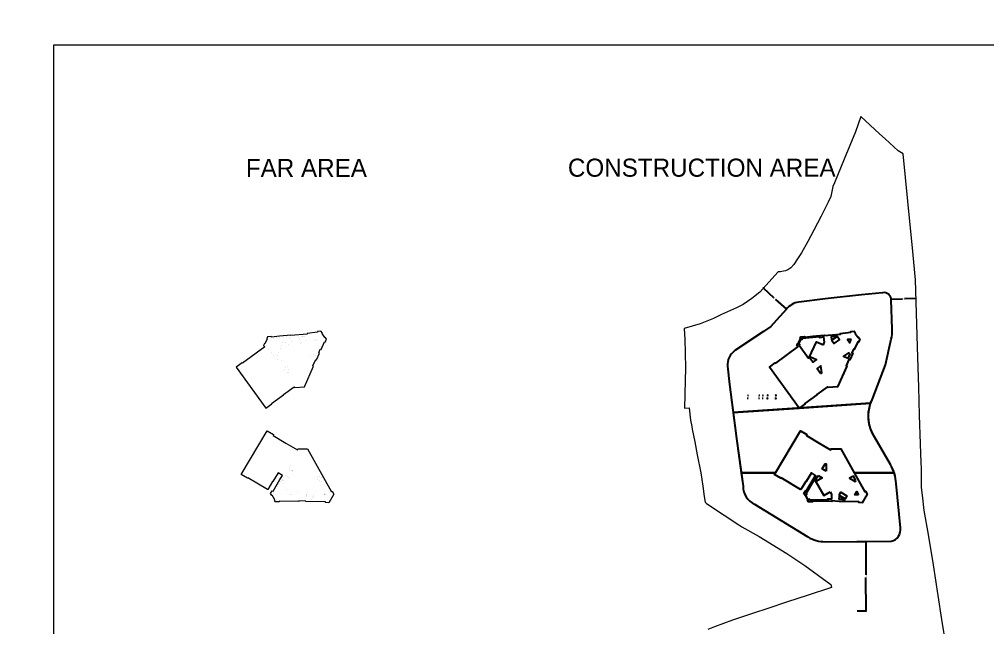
# Model space of a CAD drawing. Header units: metres. Extents: x 256329 to 886268, y -249371 to 355.
# Drawn here: x 283192.9 to 283549.4, y -1151.6 to -927.5 of the extents above; entities that cross this region are included whole.
import ezdxf

# ---------------------------------------------------------------- set-up
doc = ezdxf.new("R2010")
doc.units = ezdxf.units.M
doc.header["$MEASUREMENT"] = 0
doc.header["$PDMODE"] = 35
doc.layers.get('0').update_dxf_attribs({"lineweight": 18})
doc.layers.get('Defpoints').update_dxf_attribs({"lineweight": 20})
doc.layers.add('A-AREA-BUILT UP', color=30, linetype='Continuous', lineweight=0, plot=False)
doc.layers.add('A-AREA-BUP DUCTS', color=114, linetype='Continuous', lineweight=0, plot=False)
for name, color, linetype, lineweight in [('A-COL', 2, 'Continuous', 0), ('BLK_1_FLR_0_EXIT_WIDTH_DOOR', 7, 'Continuous', 0), ('NON FAR', 6, 'Continuous', 9)]:
    doc.layers.add(name, color=color, linetype=linetype, lineweight=lineweight)
doc.layers.add('A_TEXT', color=4, linetype='Continuous', lineweight=0, transparency=0.3)
for name, color, linetype in [('BLK_1_FLR_0_BLT_UP_AREA', 22, 'Continuous'), ('BLK_1_FLR_0_BLT_UP_AREA_DEDUCT', 22, 'Continuous'), ('BLK_1_FLR_0_FAR_AREA_DEDUCT', 7, 'Continuous'), ('BLK_1_FLR_0_STILT_FLOOR', 7, 'Continuous')]:
    doc.layers.add(name, color=color, linetype=linetype)
doc.layers.add('BLK_1_FLR_0_EXIT_WIDTH_STAIR', color=7, linetype='Continuous', plot=False)
doc.styles.get("Standard").update_dxf_attribs({"font": 'arial.ttf'})
doc.dimstyles.new('METRIC DIM', dxfattribs={"dimtxt": 0.23, "dimasz": 0.18, "dimexe": 0.1, "dimexo": 0.1, "dimgap": 0.09, "dimtad": 0, "dimzin": 0, "dimdsep": 46, "dimtxsty": 'Standard', "dimblk": 'OBLIQUE', "dimcen": 0, "dimdle": 0.1, "dimclrd": 147, "dimclre": 147, "dimclrt": 7, "dimadec": 0, "dimazin": 0, "dimtfac": 1, "dimtofl": 0, "dimtmove": 0, "dimatfit": 2, "dimfxl": 0.125, "dimtolj": 1, "dimtzin": 0, "dimarcsym": 0})
doc.dimstyles.new('RM DIM', dxfattribs={"dimtxt": 0.15, "dimasz": 0.1, "dimexe": 0.1, "dimexo": 0.1, "dimgap": 0.09, "dimtad": 0, "dimzin": 0, "dimdsep": 46, "dimtxsty": 'Standard', "dimblk": 'OBLIQUE', "dimcen": 0, "dimdle": 0.1, "dimclrd": 147, "dimclre": 147, "dimclrt": 7, "dimadec": 0, "dimazin": 0, "dimtfac": 1, "dimtofl": 0, "dimtmove": 1, "dimatfit": 2, "dimfxl": 0.125, "dimtolj": 1, "dimtzin": 0, "dimlwd": -1, "dimlwe": -1, "dimarcsym": 0})

# ---------------------------------------------------------------- blocks, each defined once
blk = doc.blocks.new('_Oblique')
at = {"color": 0, "linetype": 'ByBlock', "lineweight": -2}
blk.add_line((-0.5, -0.5), (0.5, 0.5), dxfattribs=at)
blk = doc.blocks.new('*D237')
at = {"layer": 'A-AREA-BUILT UP', "color": 147, "lineweight": -2, "transparency": 16777216}
for p, q in [((283466.700544, -1026.459512), (283470.706165, -1030.080505)), ((283466.841786, -1026.452388), (283466.841786, -1026.452388)), ((283475.405008, -1034.328156), (283471.399387, -1030.707162)), ((283475.397885, -1034.186914), (283475.397885, -1034.186914))]:
    blk.add_line(p, q, dxfattribs=at)
at = {"layer": 'Defpoints', "color": 0, "transparency": 16777216}
for p in [(283466.774726, -1026.526571, -1.151947), (283466.774726, -1026.526571), (283475.330826, -1034.261096, -1.109306)]:
    blk.add_point(p, dxfattribs=at)
at = {"layer": 'A-AREA-BUILT UP', "color": 147, "lineweight": -2, "transparency": 16777216, "xscale": 0.18, "yscale": 0.18, "zscale": 0.18}
for p, rotation in [((283466.774726, -1026.526571), 137.887113), ((283475.330826, -1034.261096), 317.887113)]:
    blk.add_blockref('_Oblique', p, dxfattribs=dict(at, rotation=rotation))
at = {"layer": 'A-AREA-BUILT UP', "color": 7, "transparency": 16777216, "insert": (283471.052776, -1030.393834), "char_height": 0.23, "attachment_point": 5, "rotation": 317.88711317}
blk.add_mtext('\\A1;11.53', dxfattribs=at)
blk = doc.blocks.new('*D238')
at = {"layer": 'A-AREA-BUILT UP', "color": 147, "lineweight": -2, "transparency": 16777216}
for p, q in [((283523.111717, -1030.332464), (283518.824562, -1030.46816)), ((283523.01317, -1030.379951), (283523.008603, -1030.235678)), ((283513.804738, -1030.627046), (283518.091893, -1030.49135)), ((283513.906091, -1030.668206), (283513.901525, -1030.523933))]:
    blk.add_line(p, q, dxfattribs=at)
at = {"layer": 'Defpoints', "color": 0, "transparency": 16777216}
for p in [(283523.011767, -1030.335628), (283513.909255, -1030.768156, -1.109306), (283523.016333, -1030.479901, -1.151947)]:
    blk.add_point(p, dxfattribs=at)
at = {"layer": 'A-AREA-BUILT UP', "color": 147, "lineweight": -2, "transparency": 16777216, "xscale": 0.18, "yscale": 0.18, "zscale": 0.18}
for p, rotation in [((283523.011767, -1030.335628), 1.812906), ((283513.904688, -1030.623883), 181.812906)]:
    blk.add_blockref('_Oblique', p, dxfattribs=dict(at, rotation=rotation))
at = {"layer": 'A-AREA-BUILT UP', "color": 7, "transparency": 16777216, "insert": (283518.458228, -1030.479755), "char_height": 0.23, "attachment_point": 5, "rotation": 1.81290621}
blk.add_mtext('\\A1;9.11', dxfattribs=at)
blk = doc.blocks.new('*D240')
at = {"layer": 'A-AREA-BUILT UP', "color": 147, "lineweight": -2, "transparency": 16777216}
for p, q in [((283501.17098, -1119.874346), (283504.580204, -1119.85378)), ((283504.479602, -1119.754385), (283504.554298, -1132.136875)), ((283504.634784, -1145.479403), (283504.560089, -1133.096912)), ((283501.324956, -1145.399367), (283504.734179, -1145.378801))]:
    blk.add_line(p, q, dxfattribs=at)
at = {"layer": 'Defpoints', "color": 0, "transparency": 16777216}
for p in [(283501.070982, -1119.874949, -1.109306), (283504.480206, -1119.854383), (283501.224957, -1145.39997, -1.109306)]:
    blk.add_point(p, dxfattribs=at)
at = {"layer": 'A-AREA-BUILT UP', "color": 147, "lineweight": -2, "transparency": 16777216, "xscale": 0.18, "yscale": 0.18, "zscale": 0.18}
for p, rotation in [((283504.480206, -1119.854383), 90.345623), ((283504.634181, -1145.379405), 270.3456229999999)]:
    blk.add_blockref('_Oblique', p, dxfattribs=dict(at, rotation=rotation))
at = {"layer": 'A-AREA-BUILT UP', "color": 7, "transparency": 16777216, "insert": (283504.557193, -1132.616894), "char_height": 0.23, "attachment_point": 5, "rotation": 270.34562346}
blk.add_mtext('\\A1;25.53', dxfattribs=at)
blk = doc.blocks.new('*D262')
at = {"layer": 'BLK_1_FLR_0_EXIT_WIDTH_DOOR', "color": 147, "ltscale": 0.1, "transparency": 16777216}
for p, q in [((283465.332312, -1065.906509), (283465.107312, -1065.906509)), ((283465.207312, -1065.806509), (283465.207312, -1066.314553)), ((283465.332312, -1067.278109), (283465.107312, -1067.278109)), ((283465.207312, -1067.378109), (283465.207312, -1066.870064))]:
    blk.add_line(p, q, dxfattribs=at)
at = {"layer": 'Defpoints', "color": 0, "ltscale": 0.1, "transparency": 16777216}
for p in [(283465.514375, -1065.906509), (283465.207312, -1067.278109), (283465.514375, -1067.278109)]:
    blk.add_point(p, dxfattribs=at)
at = {"layer": 'BLK_1_FLR_0_EXIT_WIDTH_DOOR', "color": 147, "ltscale": 0.1, "transparency": 16777216, "xscale": 0.1, "yscale": 0.1, "zscale": 0.1}
for p, rotation in [((283465.207312, -1065.906509), 90), ((283465.207312, -1067.278109), 270)]:
    blk.add_blockref('_Oblique', p, dxfattribs=dict(at, rotation=rotation))
at = {"layer": 'BLK_1_FLR_0_EXIT_WIDTH_DOOR', "color": 7, "ltscale": 0.1, "transparency": 16777216, "insert": (283465.207312, -1066.592309), "char_height": 0.15, "attachment_point": 5, "rotation": 90}
blk.add_mtext('\\A1;1.37', dxfattribs=at)
blk = doc.blocks.new('*D263')
at = {"layer": 'BLK_1_FLR_0_EXIT_WIDTH_STAIR', "color": 147, "ltscale": 0.1, "transparency": 16777216}
for p, q in [((283468.505479, -1065.906509), (283468.280479, -1065.906509)), ((283468.380479, -1065.806509), (283468.380479, -1066.314553)), ((283468.505479, -1067.278109), (283468.280479, -1067.278109)), ((283468.380479, -1067.378109), (283468.380479, -1066.870064))]:
    blk.add_line(p, q, dxfattribs=at)
at = {"layer": 'Defpoints', "color": 0, "ltscale": 0.1, "transparency": 16777216}
for p in [(283468.687542, -1065.906509), (283468.380479, -1067.278109), (283468.687542, -1067.278109)]:
    blk.add_point(p, dxfattribs=at)
at = {"layer": 'BLK_1_FLR_0_EXIT_WIDTH_STAIR', "color": 147, "ltscale": 0.1, "transparency": 16777216, "xscale": 0.1, "yscale": 0.1, "zscale": 0.1}
for p, rotation in [((283468.380479, -1065.906509), 90), ((283468.380479, -1067.278109), 270)]:
    blk.add_blockref('_Oblique', p, dxfattribs=dict(at, rotation=rotation))
at = {"layer": 'BLK_1_FLR_0_EXIT_WIDTH_STAIR', "color": 7, "ltscale": 0.1, "transparency": 16777216, "insert": (283468.380479, -1066.592309), "char_height": 0.15, "attachment_point": 5, "rotation": 90}
blk.add_mtext('\\A1;1.37', dxfattribs=at)
blk = doc.blocks.new('*D264')
at = {"layer": 'BLK_1_FLR_0_EXIT_WIDTH_STAIR', "color": 147, "ltscale": 0.1, "transparency": 16777216}
for p, q in [((283471.525009, -1065.906509), (283471.300009, -1065.906509)), ((283471.400009, -1065.806509), (283471.400009, -1066.314553)), ((283471.525009, -1067.278109), (283471.300009, -1067.278109)), ((283471.400009, -1067.378109), (283471.400009, -1066.870064))]:
    blk.add_line(p, q, dxfattribs=at)
at = {"layer": 'Defpoints', "color": 0, "ltscale": 0.1, "transparency": 16777216}
for p in [(283471.707072, -1065.906509), (283471.400009, -1067.278109), (283471.707072, -1067.278109)]:
    blk.add_point(p, dxfattribs=at)
at = {"layer": 'BLK_1_FLR_0_EXIT_WIDTH_STAIR', "color": 147, "ltscale": 0.1, "transparency": 16777216, "xscale": 0.1, "yscale": 0.1, "zscale": 0.1}
for p, rotation in [((283471.400009, -1065.906509), 90), ((283471.400009, -1067.278109), 270)]:
    blk.add_blockref('_Oblique', p, dxfattribs=dict(at, rotation=rotation))
at = {"layer": 'BLK_1_FLR_0_EXIT_WIDTH_STAIR', "color": 7, "ltscale": 0.1, "transparency": 16777216, "insert": (283471.400009, -1066.592309), "char_height": 0.15, "attachment_point": 5, "rotation": 90}
blk.add_mtext('\\A1;1.37', dxfattribs=at)
blk = doc.blocks.new('*D265')
at = {"layer": 'BLK_1_FLR_0_EXIT_WIDTH_DOOR', "color": 147, "ltscale": 0.1, "transparency": 16777216}
for p, q in [((283461.267253, -1065.906509), (283461.042253, -1065.906509)), ((283461.142253, -1065.806509), (283461.142253, -1066.314553)), ((283461.267253, -1067.278109), (283461.042253, -1067.278109)), ((283461.142253, -1067.378109), (283461.142253, -1066.870064))]:
    blk.add_line(p, q, dxfattribs=at)
at = {"layer": 'Defpoints', "color": 0, "ltscale": 0.1, "transparency": 16777216}
for p in [(283461.449316, -1065.906509), (283461.142253, -1067.278109), (283461.449316, -1067.278109)]:
    blk.add_point(p, dxfattribs=at)
at = {"layer": 'BLK_1_FLR_0_EXIT_WIDTH_DOOR', "color": 147, "ltscale": 0.1, "transparency": 16777216, "xscale": 0.1, "yscale": 0.1, "zscale": 0.1}
for p, rotation in [((283461.142253, -1065.906509), 90), ((283461.142253, -1067.278109), 270)]:
    blk.add_blockref('_Oblique', p, dxfattribs=dict(at, rotation=rotation))
at = {"layer": 'BLK_1_FLR_0_EXIT_WIDTH_DOOR', "color": 7, "ltscale": 0.1, "transparency": 16777216, "insert": (283461.142253, -1066.592309), "char_height": 0.15, "attachment_point": 5, "rotation": 90}
blk.add_mtext('\\A1;1.37', dxfattribs=at)
blk = doc.blocks.new('*D266')
at = {"layer": 'BLK_1_FLR_0_EXIT_WIDTH_DOOR', "color": 147, "ltscale": 0.1, "transparency": 16777216}
for p, q in [((283466.68355, -1065.906509), (283466.45855, -1065.906509)), ((283466.55855, -1065.806509), (283466.55855, -1066.314553)), ((283466.68355, -1067.278109), (283466.45855, -1067.278109)), ((283466.55855, -1067.378109), (283466.55855, -1066.870064))]:
    blk.add_line(p, q, dxfattribs=at)
at = {"layer": 'Defpoints', "color": 0, "ltscale": 0.1, "transparency": 16777216}
for p in [(283466.865613, -1065.906509), (283466.55855, -1067.278109), (283466.865613, -1067.278109)]:
    blk.add_point(p, dxfattribs=at)
at = {"layer": 'BLK_1_FLR_0_EXIT_WIDTH_DOOR', "color": 147, "ltscale": 0.1, "transparency": 16777216, "xscale": 0.1, "yscale": 0.1, "zscale": 0.1}
for p, rotation in [((283466.55855, -1065.906509), 90), ((283466.55855, -1067.278109), 270)]:
    blk.add_blockref('_Oblique', p, dxfattribs=dict(at, rotation=rotation))
at = {"layer": 'BLK_1_FLR_0_EXIT_WIDTH_DOOR', "color": 7, "ltscale": 0.1, "transparency": 16777216, "insert": (283466.55855, -1066.592309), "char_height": 0.15, "attachment_point": 5, "rotation": 90}
blk.add_mtext('\\A1;1.37', dxfattribs=at)

msp = doc.modelspace()

# ---------------------------------------------------------------- linework, layer by layer
at = {"layer": 'A-AREA-BUILT UP'}
msp.add_lwpolyline([(283753.201516, -936.968672), (283205.38696, -936.968672), (283205.38696, -1324.029904), (283753.201516, -1324.029904)], close=True, dxfattribs=at)
for points, elevation in [([(283301.211689, -1055.253999), (283300.955369, -1055.139648), (283301.992671, -1052.812301), (283302.248804, -1052.92646), (283303.361885, -1050.431721), (283303.094001, -1050.313852), (283303.654294, -1049.04046), (283303.929337, -1049.160156), (283305.196516, -1046.316881), (283305.471883, -1046.439728), (283305.994621, -1045.267985), (283305.512037, -1044.602719), (283305.390764, -1044.690173), (283304.299342, -1043.185681), (283304.420515, -1043.097675), (283303.890675, -1042.368155), (283302.644746, -1042.49748), (283302.676225, -1042.79696), (283298.791027, -1043.205344), (283298.822387, -1043.50361), (283292.871463, -1044.028748), (283292.850631, -1043.829679), (283288.660593, -1044.27013), (283285.685993, -1044.582798), (283285.654637, -1044.284492), (283284.261385, -1044.43094), (283283.964946, -1045.131902), (283284.099018, -1045.191641), (283283.303717, -1046.993435), (283283.166453, -1046.932848), (283282.790652, -1047.63059), (283283.207051, -1048.204618), (283275.008178, -1054.22443), (283274.861385, -1054.022064), (283272.675744, -1055.607481), (283283.651815, -1070.738552), (283285.833654, -1069.155876), (283285.720392, -1068.999737), (283290.09801, -1065.78468), (283290.099645, -1065.76566), (283294.083094, -1062.876067), (283294.269227, -1063.132661), (283297.809748, -1062.87894)], -1.151947), ([(283295.408908, -1085.748901), (283298.9579, -1085.68322), (283307.805882, -1101.512898), (283308.067755, -1101.366531), (283308.693742, -1102.48652), (283306.859081, -1105.563795), (283305.606571, -1105.547032), (283305.610601, -1105.245929), (283298.282739, -1105.138323), (283298.285318, -1104.967723), (283295.734749, -1104.931446), (283295.73226, -1105.100945), (283288.529005, -1104.995094), (283288.5246, -1105.295061), (283287.123823, -1105.274492), (283286.765553, -1104.603026), (283286.893764, -1104.531443), (283285.939035, -1102.807451), (283285.808673, -1102.881671), (283285.371326, -1102.220057), (283285.99822, -1101.168347), (283286.259093, -1101.317467), (283288.807674, -1097.039401), (283289.719129, -1095.510267), (283288.138442, -1094.568049), (283286.206921, -1097.808418), (283286.127075, -1097.760811), (283284.32295, -1100.753608), (283284.202038, -1100.663641), (283277.020486, -1096.364428), (283276.899444, -1096.567501), (283274.580099, -1095.185033), (283284.151063, -1079.128273), (283286.468954, -1080.504007), (283286.303172, -1080.783323), (283291.034043, -1083.59123), (283295.219947, -1086.066025), (283295.408908, -1085.748901)], -1.109306)]:
    msp.add_lwpolyline(points, close=True, dxfattribs=dict(at, elevation=elevation))
at = {"layer": 'A-AREA-BUP DUCTS', "const_width": 0.01}
for points, elevation in [([(283297.375338, -1043.806888), (283297.638357, -1044.169598), (283295.74039, -1045.544425), (283295.615709, -1044.348033), (283297.118273, -1044.190095), (283297.081248, -1043.837851)], -1.194588), ([(283297.72641, -1044.291083), (283298.519767, -1045.385274), (283296.39051, -1046.929023), (283295.801799, -1046.117078), (283295.762473, -1045.716332), (283297.72641, -1044.291083)], -1.151947), ([(283302.842975, -1045.343184), (283301.39758, -1045.493821), (283302.25053, -1046.670398)], 302.411127), ([(283301.537492, -1052.440365), (283300.02968, -1051.763352), (283301.991803, -1050.343316), (283302.28702, -1050.756017)], -1.151947), ([(283287.800389, -1051.826305), (283290.008647, -1052.812616), (283288.632335, -1053.812807), (283287.570032, -1052.342881)], -1.194588), ([(283291.542919, -1057.826342), (283291.889125, -1057.790199), (283291.963096, -1057.782476), (283291.685848, -1055.126785), (283290.310143, -1056.124746)], -1.194588), ([(283293.556429, -1093.954991), (283292.096411, -1093.084751), (283293.171327, -1091.279134), (283293.593747, -1091.285038)], -1.151947), ([(283290.632764, -1095.540041), (283292.094217, -1096.410461), (283289.982797, -1097.590142), (283289.70432, -1097.098535)], -1.151947), ([(283305.541648, -1102.67679), (283304.088562, -1102.656775), (283304.832223, -1101.408245)], -1.183365), ([(283298.439811, -1104.336474), (283298.456387, -1103.132325), (283300.471486, -1104.332617), (283300.242731, -1104.717169), (283299.945106, -1104.712931), (283299.950245, -1104.362969), (283298.439811, -1104.336474)], -1.151947), ([(283298.458772, -1102.959143), (283298.464284, -1102.558747), (283298.978325, -1101.695874), (283301.238889, -1103.042564), (283300.548645, -1104.202907)], -1.151947)]:
    msp.add_lwpolyline(points, close=True, dxfattribs=dict(at, elevation=elevation))
at = {"layer": 'A-AREA-BUP DUCTS', "const_width": 0.01, "elevation": -1.151947}
msp.add_lwpolyline([(283304.510362, -1097.355145), (283303.609059, -1095.739577), (283302.168683, -1096.554272), (283304.249125, -1097.793658), (283304.509268, -1097.357503)], dxfattribs=at)
at = {"layer": 'A-COL', "color": 1, "linetype": 'ByBlock', "elevation": -1.151947}
msp.add_lwpolyline([(283534.178391, -1158.472058), (283532.582456, -1148.551773), (283531.202383, -1139.715102), (283529.405951, -1128.43519), (283527.634536, -1117.312362), (283526.050403, -1108.406491), (283525.549536, -1103.904862), (283525.039248, -1099.886789), (283525.004551, -1092.90528), (283524.940692, -1090.895809), (283524.670245, -1083.891985), (283524.348966, -1073.358352), (283524.03466, -1063.053334), (283523.698825, -1052.042429), (283522.79503, -1023.488096), (283521.537875, -1010.38183), (283520.853536, -1003.247362), (283518.339256, -977.035153), (283516.5045, -975.954395), (283511.69016, -971.557233), (283509.586518, -969.635878), (283502.668536, -963.317362), (283500.724188, -968.905607), (283500.697536, -968.986362), (283496.566536, -979.039362), (283492.985234, -987.754641), (283492.435536, -989.092362), (283491.663536, -992.733362), (283490.654536, -994.868362), (283488.042036, -1000.020362), (283485.429536, -1005.172362), (283483.160036, -1009.329362), (283480.890536, -1013.486362), (283479.371625, -1015.75249), (283478.034536, -1017.789362), (283476.941536, -1019.049362), (283475.75987, -1019.80253), (283474.986188, -1020.088215), (283474.271536, -1020.271362), (283473.0875, -1020.463395), (283472.210535, -1020.513362), (283465.454004, -1027.987583), (283462.571536, -1030.303362), (283459.386536, -1032.510362), (283456.863036, -1033.719362), (283451.435036, -1036.289362), (283448.429536, -1037.736362), (283443.549536, -1039.711362), (283437.675536, -1041.421362), (283437.869536, -1045.420362), (283437.982028, -1050.398853), (283438.144536, -1056.063362), (283438.025036, -1060.590862), (283437.765536, -1070.756362), (283439.458346, -1070.603402), (283440.024536, -1075.175362), (283440.444128, -1077.459345), (283440.624004, -1078.438468), (283441.55527, -1083.204915), (283442.486536, -1087.971362), (283443.743609, -1094.567603), (283444.546043, -1099.496793), (283444.979536, -1103.285362), (283445.440536, -1105.370362), (283445.901536, -1105.868362), (283452.409036, -1110.165362), (283457.795288, -1113.721985), (283458.916536, -1114.462362), (283465.217213, -1118.017987), (283475.392536, -1124.270362), (283482.035536, -1128.771362), (283487.055795, -1132.345687), (283491.651536, -1135.704362), (283491.87252, -1136.798345), (283482.883028, -1139.761353), (283475.706254, -1142.120582), (283468.432277, -1144.543396), (283463.128655, -1146.309925), (283455.495536, -1148.852362), (283448.795241, -1151.293773), (283446.32052, -1152.341345)], dxfattribs=at)
at = {"layer": 'BLK_1_FLR_0_BLT_UP_AREA', "color": 14, "elevation": -1.109306}
msp.add_lwpolyline([(283453.656114, -1055.287148), (283454.350178, -1061.999947), (283456.90033, -1081.948914), (283459.336543, -1099.489135, 0.281271), (283463.553916, -1106.167482), (283483.201021, -1118.164051, 0.139446), (283489.606089, -1119.944109), (283513.923222, -1119.79742, 0.402239), (283517.248231, -1114.781077), (283515.665141, -1098.442276, 0.126137), (283513.560396, -1091.470472), (283507.870352, -1081.522645, -0.264211), (283506.815968, -1067.72519), (283511.829243, -1054.730895), (283513.907705, -1045.359515, 0.062728), (283514.259198, -1041.589465), (283513.909255, -1030.768156, 0.440797), (283510.733035, -1028.211405), (283502.910134, -1029.003658), (283489.55913, -1030.517163), (283479.833747, -1031.731889, 0.219816), (283475.330826, -1034.261096), (283471.627076, -1038.3567), (283469.524567, -1040.662682), (283466.815169, -1042.48962), (283456.335429, -1049.555415, 0.27692)], format="xyb", close=True, dxfattribs=at)
at = {"layer": 'BLK_1_FLR_0_BLT_UP_AREA_DEDUCT', "color": 14}
for points, elevation in [([(283493.714496, -1043.806888), (283493.977514, -1044.169598), (283492.079548, -1045.544425), (283491.954866, -1044.348033), (283493.45743, -1044.190095), (283493.420405, -1043.837851)], -1.194588), ([(283494.065567, -1044.291083), (283494.858924, -1045.385274), (283492.729667, -1046.929023), (283492.140956, -1046.117078), (283492.10163, -1045.716332), (283494.065567, -1044.291083)], -1.151947), ([(283499.182132, -1045.343184), (283497.736737, -1045.493821), (283498.589687, -1046.670398)], 302.411127), ([(283497.876649, -1052.440365), (283496.368837, -1051.763352), (283498.33096, -1050.343316), (283498.626178, -1050.756017)], -1.151947), ([(283484.139546, -1051.826305), (283486.347805, -1052.812616), (283484.971492, -1053.812807), (283483.90919, -1052.342881)], -1.194588), ([(283487.882076, -1057.826342), (283488.228282, -1057.790199), (283488.302253, -1057.782476), (283488.025006, -1055.126785), (283486.6493, -1056.124746)], -1.194588), ([(283489.895586, -1093.954991), (283488.435568, -1093.084751), (283489.510485, -1091.279134), (283489.932904, -1091.285038)], -1.151947), ([(283486.971922, -1095.540041), (283488.433374, -1096.410461), (283486.321954, -1097.590142), (283486.043477, -1097.098535)], -1.151947), ([(283501.880805, -1102.67679), (283500.427719, -1102.656775), (283501.17138, -1101.408245)], -1.183365), ([(283494.778968, -1104.336474), (283494.795545, -1103.132325), (283496.810643, -1104.332617), (283496.581888, -1104.717169), (283496.284263, -1104.712931), (283496.289403, -1104.362969), (283494.778968, -1104.336474)], -1.151947), ([(283494.797929, -1102.959143), (283494.803441, -1102.558747), (283495.317482, -1101.695874), (283497.578046, -1103.042564), (283496.887803, -1104.202907)], -1.151947)]:
    msp.add_lwpolyline(points, close=True, dxfattribs=dict(at, elevation=elevation))
at = {"layer": 'BLK_1_FLR_0_BLT_UP_AREA_DEDUCT', "color": 14, "elevation": -1.151947}
msp.add_lwpolyline([(283500.849519, -1097.355145), (283499.948217, -1095.739577), (283498.50784, -1096.554272), (283500.588283, -1097.793658), (283500.848426, -1097.357503)], dxfattribs=at)
at = {"layer": 'BLK_1_FLR_0_FAR_AREA_DEDUCT', "color": 14}
for points, elevation in [([(283488.89364, -1047.376671), (283489.183904, -1046.722108), (283489.311295, -1046.435255), (283489.122811, -1044.644089), (283487.633301, -1044.794071), (283487.59732, -1044.449934), (283481.124219, -1045.126822), (283480.989625, -1045.42881), (283480.576332, -1045.249598), (283479.780472, -1047.052664), (283480.191209, -1047.2365), (283480.016746, -1047.573028), (283483.446086, -1052.302735), (283483.729441, -1052.097284), (283486.355329, -1046.243036)], 100.863663), ([(283491.44233, -1101.598829), (283491.790295, -1102.22463), (283491.942972, -1102.498862), (283491.916365, -1104.299721), (283490.419401, -1104.284326), (283490.414521, -1104.630305), (283483.906774, -1104.538407), (283483.745563, -1104.24975), (283483.350065, -1104.46541), (283482.395247, -1102.74124), (283482.787783, -1102.521204), (283482.583758, -1102.201733), (283485.573765, -1097.182734), (283485.874452, -1097.361865), (283489.016278, -1102.956186)], -0.276338)]:
    msp.add_lwpolyline(points, close=True, dxfattribs=dict(at, elevation=elevation))
at = {"layer": 'BLK_1_FLR_0_STILT_FLOOR', "color": 14}
for points in [[(283513.909255, -1030.768156, 0.440797), (283510.733035, -1028.211405), (283502.910134, -1029.003658), (283489.55913, -1030.517163), (283479.833747, -1031.731889, 0.219816), (283475.330826, -1034.261096), (283471.627076, -1038.3567), (283469.524567, -1040.662682), (283466.815169, -1042.48962), (283456.335429, -1049.555415, 0.27692), (283453.656114, -1055.287148), (283454.350178, -1061.999947), (283455.678591, -1072.39167), (283479.990972, -1070.738552), (283469.014902, -1055.607481), (283471.200543, -1054.022064), (283471.347336, -1054.22443), (283479.546209, -1048.204618), (283479.129809, -1047.63059), (283479.505611, -1046.932848), (283479.642875, -1046.993435), (283480.438176, -1045.191641), (283480.304104, -1045.131902), (283480.600542, -1044.43094), (283481.993794, -1044.284492), (283482.02515, -1044.582798), (283484.99975, -1044.27013), (283489.189788, -1043.829679), (283489.21062, -1044.028748), (283495.161545, -1043.50361), (283495.130184, -1043.205344), (283499.015383, -1042.79696), (283498.983904, -1042.49748), (283500.229832, -1042.368155), (283500.759672, -1043.097675), (283500.638499, -1043.185681), (283501.729921, -1044.690173), (283501.851194, -1044.602719), (283502.333778, -1045.267985), (283501.81104, -1046.439728), (283501.535673, -1046.316881), (283500.268494, -1049.160156), (283499.993451, -1049.04046), (283499.433158, -1050.313852), (283499.701042, -1050.431721), (283498.587961, -1052.92646), (283498.331828, -1052.812301), (283497.294527, -1055.139648), (283497.550847, -1055.253999), (283494.148905, -1062.87894), (283490.608385, -1063.132661), (283490.422251, -1062.876067), (283486.438802, -1065.76566), (283486.437168, -1065.78468), (283482.059549, -1068.999737), (283482.172811, -1069.155876), (283479.990972, -1070.738552), (283506.308529, -1068.949093, -0.02366), (283506.815968, -1067.72519), (283511.829243, -1054.730895), (283513.907705, -1045.359515, 0.062728), (283514.259198, -1041.589465)], [(283506.308529, -1068.949093), (283455.678591, -1072.39167), (283456.90033, -1081.948914), (283458.653039, -1094.568049), (283471.287022, -1094.568049), (283480.49022, -1079.128273), (283482.808111, -1080.504007), (283482.642329, -1080.783323), (283487.3732, -1083.59123), (283491.559105, -1086.066025), (283491.748065, -1085.748901), (283495.297058, -1085.68322), (283500.263224, -1094.568049), (283514.972759, -1094.568049, 0.058238), (283513.560396, -1091.470472), (283507.870352, -1081.522645, -0.239057)], [(283515.665141, -1098.442276, 0.067404), (283514.972759, -1094.568049), (283500.263224, -1094.568049), (283504.145039, -1101.512898), (283504.406913, -1101.366531), (283505.032899, -1102.48652), (283503.198238, -1105.563795), (283501.945728, -1105.547032), (283501.949758, -1105.245929), (283494.621896, -1105.138323), (283492.073907, -1104.931446), (283492.071418, -1105.100945), (283484.868162, -1104.995094), (283484.863757, -1105.295061), (283483.46298, -1105.274492), (283483.10471, -1104.603026), (283483.232921, -1104.531443), (283482.278192, -1102.807451), (283482.14783, -1102.881671), (283481.710483, -1102.220057), (283482.337377, -1101.168347), (283482.59825, -1101.317467), (283485.146831, -1097.039401), (283486.058286, -1095.510267), (283484.477599, -1094.568049), (283482.546078, -1097.808418), (283482.466232, -1097.760811), (283480.662107, -1100.753608), (283480.541195, -1100.663641), (283473.359643, -1096.364428), (283473.238601, -1096.567501), (283470.919256, -1095.185033), (283471.287022, -1094.568049), (283458.653039, -1094.568049), (283459.336543, -1099.489135, 0.281271), (283463.553916, -1106.167482), (283483.201021, -1118.164051, 0.139446), (283489.606089, -1119.944109), (283513.923222, -1119.79742, 0.402239), (283517.248231, -1114.781077)]]:
    msp.add_lwpolyline(points, format="xyb", close=True, dxfattribs=at)
at = {"layer": 'NON FAR', "const_width": 0.01}
for points, elevation in [([(283292.554482, -1047.376671), (283292.844747, -1046.722108), (283292.972138, -1046.435255), (283292.783654, -1044.644089), (283291.294143, -1044.794071), (283291.258163, -1044.449934), (283284.785062, -1045.126822), (283284.650468, -1045.42881), (283284.237175, -1045.249598), (283283.441314, -1047.052664), (283283.852052, -1047.2365), (283283.677589, -1047.573028), (283287.106929, -1052.302735), (283287.390284, -1052.097284), (283290.016172, -1046.243036)], 99.754356), ([(283295.103173, -1101.598829), (283295.451137, -1102.22463), (283295.603814, -1102.498862), (283295.577207, -1104.299721), (283294.080244, -1104.284326), (283294.075364, -1104.630305), (283287.567617, -1104.538407), (283287.406405, -1104.24975), (283287.010908, -1104.46541), (283286.05609, -1102.74124), (283286.448626, -1102.521204), (283286.2446, -1102.201733), (283289.234608, -1097.182734), (283289.535295, -1097.361865), (283292.67712, -1102.956186)], -1.385644)]:
    msp.add_lwpolyline(points, close=True, dxfattribs=dict(at, elevation=elevation))

# ---------------------------------------------------------------- texts
at = {"layer": 'A_TEXT', "char_height": 10, "width": 175.547662, "attachment_point": 9}
for s, insert in [('\\pxqc;{\\fCentury Gothic|b0|i0|c0|p34;\\H0.66667x;FAR AREA}', (283386.328356, -985.566944)), ('\\pxqc;{\\fCentury Gothic|b0|i0|c0|p34;\\H0.66667x;CONSTRUCTION AREA}', (283531.894405, -985.566944))]:
    msp.add_mtext(s, dxfattribs=dict(at, insert=insert))

# ---------------------------------------------------------------- dimensions: what is measured, and where the dimension line sits
at = {"layer": 'A-AREA-BUILT UP'}
for p1, p2, distance, picture, middle in [((283475.330826, -1034.261096, -1.109306), (283466.774726, -1026.526571, -1.151947), 0, '*D237', (283471.052776, -1030.393834)), ((283513.909255, -1030.768156, -1.109306), (283523.016333, -1030.479901, -1.151947), 0.144345, '*D238', (283518.458228, -1030.479755)), ((283501.224957, -1145.39997, -1.109306), (283501.070982, -1119.874949, -1.109306), -3.409286, '*D240', (283504.557193, -1132.616894))]:
    dim = msp.add_aligned_dim(p1=p1, p2=p2, distance=distance, dimstyle='METRIC DIM', override={"dimfxl": 0.18}, dxfattribs=at)
    dim.commit()
    dim.dimension.update_dxf_attribs({"geometry": picture, "text_midpoint": middle})
at = {"layer": 'BLK_1_FLR_0_EXIT_WIDTH_DOOR', "color": 1, "ltscale": 0.1}
for base, p1, p2, picture, middle in [((283461.142253, -1067.278109), (283461.449316, -1065.906509), (283461.449316, -1067.278109), '*D265', (283461.142253, -1066.592309)), ((283465.207312, -1067.278109), (283465.514375, -1065.906509), (283465.514375, -1067.278109), '*D262', (283465.207312, -1066.592309))]:
    dim = msp.add_linear_dim(base=base, p1=p1, p2=p2, angle=90, dimstyle='RM DIM', override={"dimfxlon": 1, "dimarcsym": 1}, dxfattribs=at)
    dim.commit()
    dim.dimension.update_dxf_attribs({"geometry": picture, "text_midpoint": middle})
at = {"layer": 'BLK_1_FLR_0_EXIT_WIDTH_DOOR', "color": 3, "ltscale": 0.1}
dim = msp.add_linear_dim(base=(283466.55855, -1067.278109), p1=(283466.865613, -1065.906509), p2=(283466.865613, -1067.278109), angle=90, dimstyle='RM DIM', override={"dimfxlon": 1, "dimarcsym": 1}, dxfattribs=at)
dim.commit()
dim.dimension.update_dxf_attribs({"geometry": '*D266', "text_midpoint": (283466.55855, -1066.592309)})
at = {"layer": 'BLK_1_FLR_0_EXIT_WIDTH_STAIR', "color": 7, "ltscale": 0.1}
for base, p1, p2, picture, middle in [((283468.380479, -1067.278109), (283468.687542, -1065.906509), (283468.687542, -1067.278109), '*D263', (283468.380479, -1066.592309)), ((283471.400009, -1067.278109), (283471.707072, -1065.906509), (283471.707072, -1067.278109), '*D264', (283471.400009, -1066.592309))]:
    dim = msp.add_linear_dim(base=base, p1=p1, p2=p2, angle=90, dimstyle='RM DIM', override={"dimfxlon": 1, "dimarcsym": 1}, dxfattribs=at)
    dim.commit()
    dim.dimension.update_dxf_attribs({"geometry": picture, "text_midpoint": middle})

doc.saveas('drawing.dxf')
